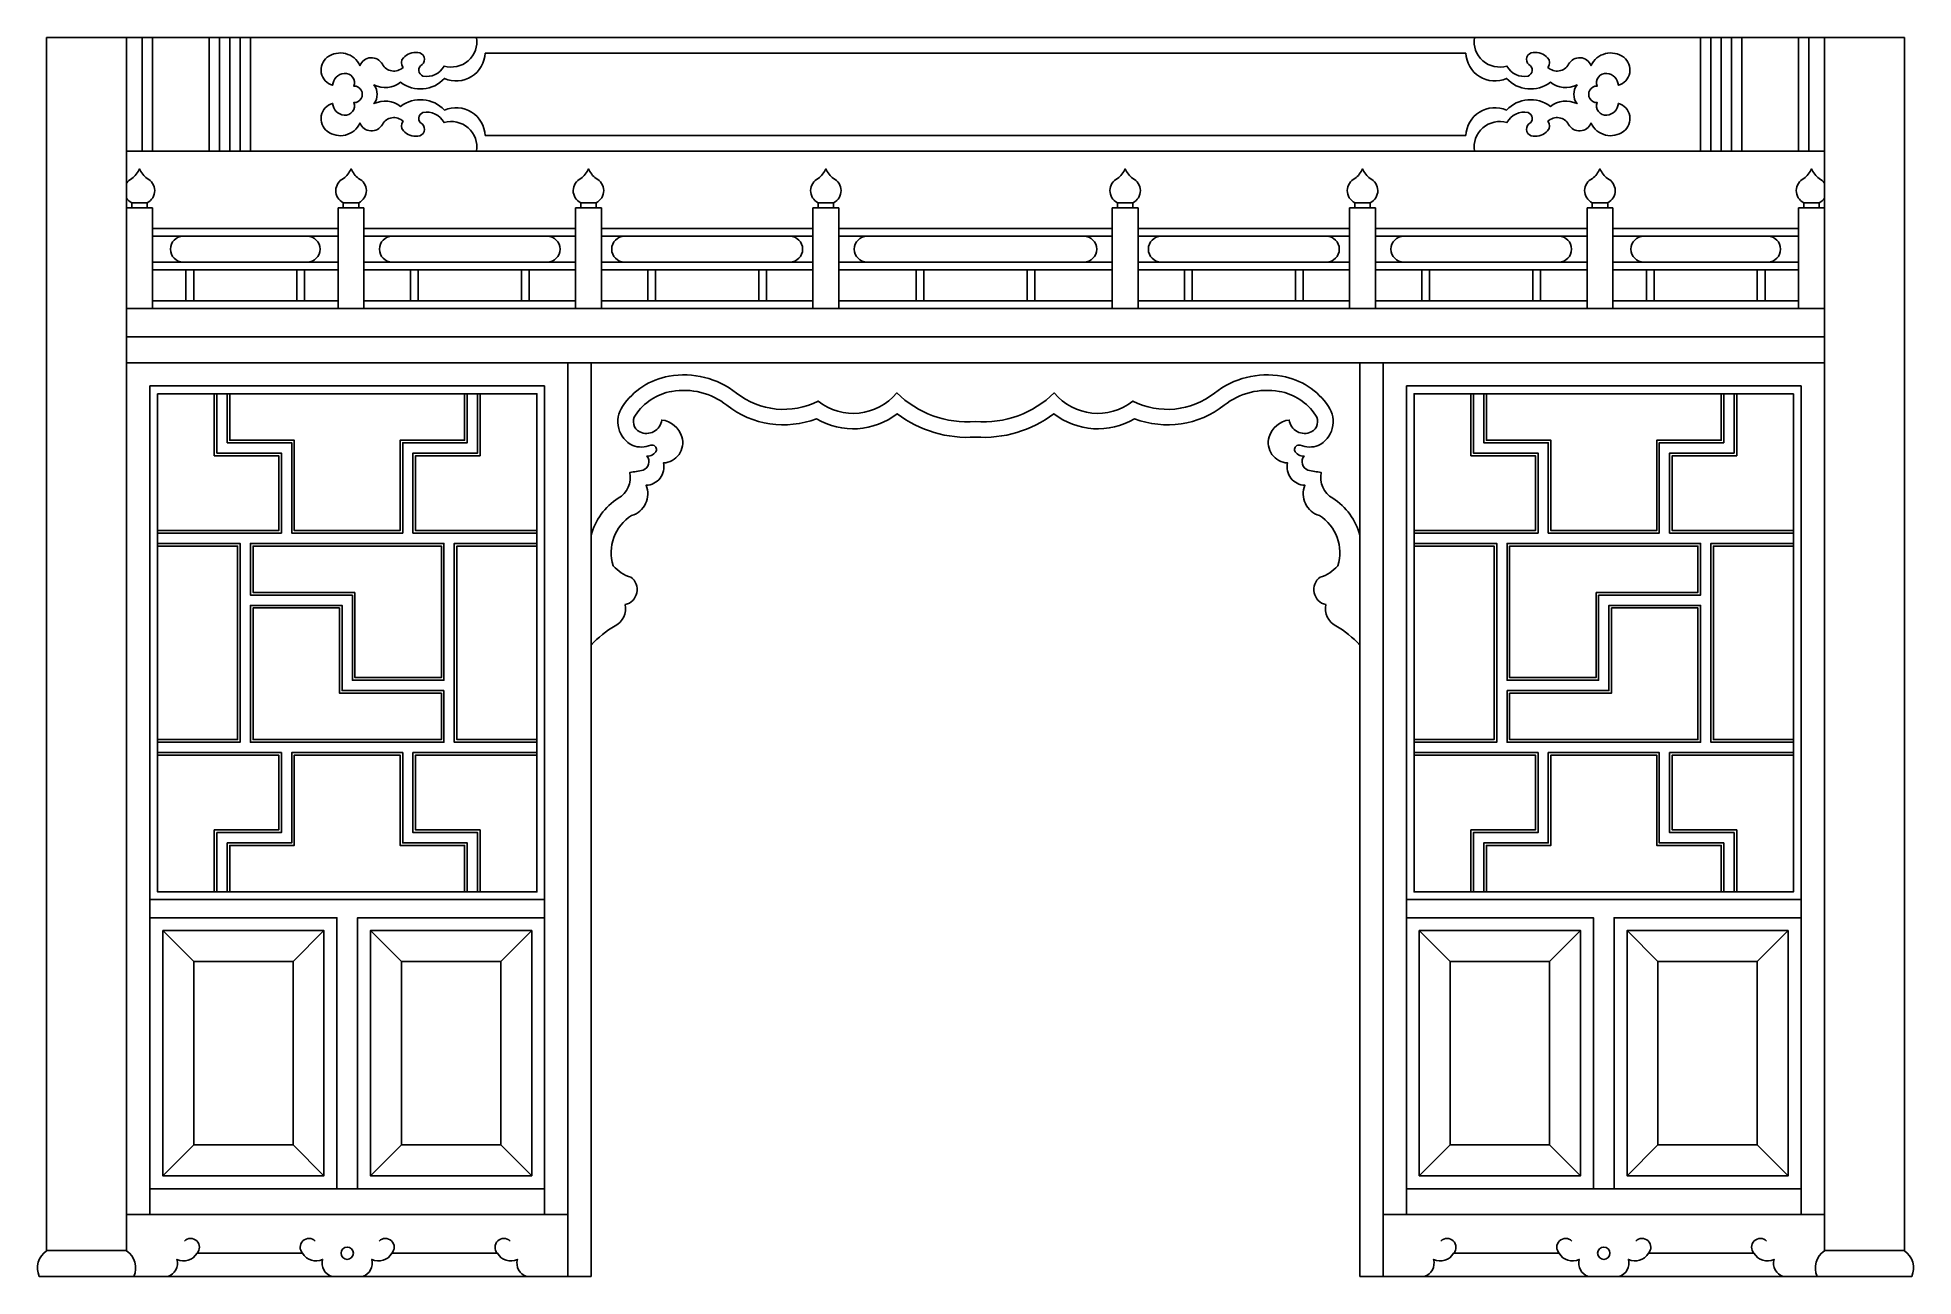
# Model space of a CAD drawing. Extents: x 4377 to 8013, y 8030 to 10430.
import ezdxf

# ---------------------------------------------------------------- set-up
doc = ezdxf.new("R2010")
doc.units = 0
doc.header["$LTSCALE"] = 60
doc.header["$MEASUREMENT"] = 0
for name, color, linetype in [('3', 3, 'CONTINUOUS'), ('4', 4, 'CONTINUOUS'), ('7', 7, 'CONTINUOUS')]:
    doc.layers.add(name, color=color, linetype=linetype)

msp = doc.modelspace()

# ---------------------------------------------------------------- linework, layer by layer
at = {"layer": '3', "linetype": 'BYBLOCK'}
for p, q in [((4580, 10210), (4580, 10430)), ((4730, 10210), (4730, 10430)), ((4750, 10210), (4750, 10430)), ((4770, 10210), (4770, 10430)), ((5244.6, 10400), (7145.4, 10400)), ((7620, 10210), (7620, 10430)), ((7640, 10210), (7640, 10430)), ((7660, 10210), (7660, 10430)), ((7810, 10210), (7810, 10430)), ((5244.6, 10240), (7145.4, 10240)), ((4560, 10110), (4590, 10110)), ((4970, 10110), (5000, 10110)), ((5430, 10110), (5460, 10110)), ((5890, 10110), (5920, 10110)), ((6500, 10110), (6470, 10110)), ((6960, 10110), (6930, 10110)), ((7420, 10110), (7390, 10110)), ((7830, 10110), (7800, 10110)), ((4560, 10100), (4590, 10100)), ((4970, 10100), (5000, 10100)), ((5430, 10100), (5460, 10100)), ((5890, 10100), (5920, 10100)), ((6500, 10100), (6470, 10100)), ((6960, 10100), (6930, 10100)), ((7420, 10100), (7390, 10100)), ((7830, 10100), (7800, 10100)), ((4600, 10045), (4960, 10045)), ((5010, 10045), (5420, 10045)), ((5470, 10045), (5880, 10045)), ((5930, 10045), (6195, 10045)), ((6460, 10045), (6195, 10045)), ((6920, 10045), (6510, 10045)), ((7380, 10045), (6970, 10045)), ((7790, 10045), (7430, 10045)), ((4600, 9995), (4960, 9995)), ((4600, 9980), (4960, 9980)), ((4665, 9980), (4665, 9920)), ((4680, 9980), (4680, 9920)), ((4880, 9980), (4880, 9920)), ((4895, 9980), (4895, 9920)), ((5010, 9995), (5420, 9995)), ((5010, 9980), (5420, 9980)), ((5100, 9980), (5100, 9920)), ((5115, 9980), (5115, 9920)), ((5315, 9980), (5315, 9920)), ((5330, 9980), (5330, 9920)), ((5470, 9995), (5880, 9995)), ((5470, 9980), (5880, 9980)), ((5560, 9980), (5560, 9920)), ((5575, 9980), (5575, 9920)), ((5775, 9980), (5775, 9920)), ((5790, 9980), (5790, 9920)), ((5930, 9995), (6195, 9995)), ((5930, 9980), (6195, 9980)), ((6080, 9980), (6080, 9920)), ((6095, 9980), (6095, 9920)), ((6460, 9995), (6195, 9995)), ((6460, 9980), (6195, 9980)), ((6295, 9980), (6295, 9920)), ((6310, 9980), (6310, 9920)), ((6920, 9995), (6510, 9995)), ((6920, 9980), (6510, 9980)), ((6600, 9980), (6600, 9920)), ((6615, 9980), (6615, 9920)), ((6815, 9980), (6815, 9920)), ((6830, 9980), (6830, 9920)), ((7380, 9995), (6970, 9995)), ((7380, 9980), (6970, 9980)), ((7060, 9980), (7060, 9920)), ((7075, 9980), (7075, 9920)), ((7275, 9980), (7275, 9920)), ((7290, 9980), (7290, 9920)), ((7790, 9995), (7430, 9995)), ((7790, 9980), (7430, 9980)), ((7495, 9980), (7495, 9920)), ((7510, 9980), (7510, 9920)), ((7710, 9980), (7710, 9920)), ((7725, 9980), (7725, 9920)), ((4600, 9920), (4960, 9920)), ((5010, 9920), (5420, 9920)), ((5470, 9920), (5880, 9920)), ((5930, 9920), (6460, 9920)), ((6920, 9920), (6510, 9920)), ((7380, 9920), (6970, 9920)), ((7790, 9920), (7430, 9920)), ((4680, 8640), (4620, 8700)), ((4872.5, 8640), (4932.5, 8700)), ((5082.5, 8640), (5022.5, 8700)), ((5275, 8640), (5335, 8700)), ((7115, 8640), (7055, 8700)), ((7307.5, 8640), (7367.5, 8700)), ((7517.5, 8640), (7457.5, 8700)), ((7710, 8640), (7770, 8700)), ((4680, 8285), (4620, 8225)), ((4872.5, 8285), (4932.5, 8225)), ((5082.5, 8285), (5022.5, 8225)), ((5275, 8285), (5335, 8225)), ((7115, 8285), (7055, 8225)), ((7307.5, 8285), (7367.5, 8225)), ((7517.5, 8285), (7457.5, 8225)), ((7710, 8285), (7770, 8225))]:
    msp.add_line(p, q, dxfattribs=at)
for points in [[(5244.6, 10400, -0.530577), (5166.1, 10350.7, -0.386716), (5081.1, 10343.4, -0.281392), (5029.4, 10338.1, -0.337547), (5029.4, 10301.9, -0.281392), (5081.1, 10296.6, -0.386716), (5166.1, 10289.3, -0.530577), (5244.6, 10240)], [(7145.4, 10400, 0.530577), (7223.9, 10350.7, 0.386716), (7308.9, 10343.4, 0.281392), (7360.6, 10338.1, 0.337547), (7360.6, 10301.9, 0.281392), (7308.9, 10296.6, 0.386716), (7223.9, 10289.3, 0.530577), (7145.4, 10240)], [(7145.4, 10400, 0.530577), (7223.9, 10350.7, 0.386716), (7308.9, 10343.4, 0.281392), (7360.6, 10338.1, 0.337547), (7360.6, 10301.9, 0.281392), (7308.9, 10296.6, 0.386716), (7223.9, 10289.3, 0.530577), (7145.4, 10240)], [(7161.7, 10210, -0.550313), (7224.9, 10265.2, -0.333095), (7265.7, 10284.7, -0.649033), (7267.4, 10262.5, 0.704824), (7275.8, 10239.2, 0.229544), (7303.7, 10249.1, 0.370549), (7304.2, 10267.8, -0.495766), (7344.4, 10261.7, 0.636481), (7387.8, 10264.3, 0.479052), (7451, 10248.3, 0.622299), (7440.7, 10302.4, -0.359525), (7418.2, 10279.5, -0.563076), (7399.7, 10303.9, -1.026647), (7399.7, 10336.1, -0.563076), (7418.2, 10360.5, -0.359525), (7440.7, 10337.6, 0.622299), (7451, 10391.7, 0.479052), (7387.8, 10375.7, 0.636481), (7344.4, 10378.3, -0.495766), (7304.2, 10372.2, 0.370549), (7303.7, 10390.9, 0.229544), (7275.8, 10400.8, 0.704824), (7267.4, 10377.5, -0.649033), (7265.7, 10355.3, -0.333095), (7224.9, 10374.8, -0.550313), (7161.7, 10430)], [(5450, 9465, -0.190845), (5502.7, 9537.7, 0.33528), (5525.1, 9587.3, -0.000001), (5550.9, 9591.7, 0.500701), (5558.3, 9619.2, 0.335773), (5576.7, 9630.4, 0.558424), (5565.6, 9640.3, -0.178301), (5530.8, 9639.4, -0.451556), (5511, 9715.4, -0.203819), (5601.3, 9774.1, -0.213125), (5731.7, 9741.3, 0.292385), (5890, 9725.8, 0.410127), (6042.3, 9741.7, 0.217669), (6195, 9686.1)], [(6940, 9465, 0.190845), (6887.3, 9537.7, -0.33528), (6864.9, 9587.3, 0.000001), (6839.1, 9591.7, -0.500701), (6831.7, 9619.2, -0.335773), (6813.3, 9630.4, -0.558424), (6824.4, 9640.3, 0.178301), (6859.2, 9639.4, 0.451556), (6879, 9715.4, 0.203819), (6788.7, 9774.1, 0.213125), (6658.3, 9741.3, -0.292385), (6500, 9725.8, -0.410127), (6347.7, 9741.7, -0.217669), (6195, 9686.1)]]:
    msp.add_lwpolyline(points, format="xyb", dxfattribs=at)
for points in [[(4610, 9740), (5345, 9740), (5345, 8775), (4610, 8775)], [(7780, 9740), (7045, 9740), (7045, 8775), (7780, 8775)], [(4987.5, 9350), (4987.5, 9185), (5165, 9185), (5165, 9450), (4790, 9450), (4790, 9350)], [(4992.5, 9355), (4992.5, 9190), (5160, 9190), (5160, 9445), (4795, 9445), (4795, 9355)], [(7402.5, 9350), (7402.5, 9185), (7225, 9185), (7225, 9450), (7600, 9450), (7600, 9350)], [(7397.5, 9355), (7397.5, 9190), (7230, 9190), (7230, 9445), (7595, 9445), (7595, 9355)], [(5165, 9165), (5165, 9065), (4790, 9065), (4790, 9330), (4967.5, 9330), (4967.5, 9165)], [(5160, 9160), (5160, 9070), (4795, 9070), (4795, 9325), (4962.5, 9325), (4962.5, 9160)], [(7225, 9165), (7225, 9065), (7600, 9065), (7600, 9330), (7422.5, 9330), (7422.5, 9165)], [(7230, 9160), (7230, 9070), (7595, 9070), (7595, 9325), (7427.5, 9325), (7427.5, 9160)], [(4620, 8700), (4932.5, 8700), (4932.5, 8225), (4620, 8225)], [(5335, 8700), (5022.5, 8700), (5022.5, 8225), (5335, 8225)], [(7055, 8700), (7367.5, 8700), (7367.5, 8225), (7055, 8225)], [(7770, 8700), (7457.5, 8700), (7457.5, 8225), (7770, 8225)]]:
    msp.add_lwpolyline(points, close=True, dxfattribs=at)
for points in [[(4610, 9475), (4845, 9475), (4845, 9620), (4720, 9620), (4720, 9740)], [(4610, 9470), (4850, 9470), (4850, 9625), (4725, 9625), (4725, 9740)], [(4745, 9740), (4745, 9645), (4870, 9645), (4870, 9470), (5085, 9470), (5085, 9645), (5210, 9645), (5210, 9740)], [(4750, 9740), (4750, 9650), (4875, 9650), (4875, 9475), (5080, 9475), (5080, 9650), (5205, 9650), (5205, 9740)], [(5230, 9740), (5230, 9625), (5105, 9625), (5105, 9470), (5345, 9470)], [(5235, 9740), (5235, 9620), (5110, 9620), (5110, 9475), (5345, 9475)], [(7160, 9740), (7160, 9625), (7285, 9625), (7285, 9470), (7045, 9470)], [(7155, 9740), (7155, 9620), (7280, 9620), (7280, 9475), (7045, 9475)], [(7645, 9740), (7645, 9645), (7520, 9645), (7520, 9470), (7305, 9470), (7305, 9645), (7180, 9645), (7180, 9740)], [(7640, 9740), (7640, 9650), (7515, 9650), (7515, 9475), (7310, 9475), (7310, 9650), (7185, 9650), (7185, 9740)], [(7780, 9470), (7540, 9470), (7540, 9625), (7665, 9625), (7665, 9740)], [(7780, 9475), (7545, 9475), (7545, 9620), (7670, 9620), (7670, 9740)], [(4610, 9065), (4770, 9065), (4770, 9450), (4610, 9450)], [(4610, 9070), (4765, 9070), (4765, 9445), (4610, 9445)], [(5345, 9450), (5185, 9450), (5185, 9065), (5345, 9065)], [(5345, 9445), (5190, 9445), (5190, 9070), (5345, 9070)], [(7045, 9450), (7205, 9450), (7205, 9065), (7045, 9065)], [(7045, 9445), (7200, 9445), (7200, 9070), (7045, 9070)], [(7780, 9065), (7620, 9065), (7620, 9450), (7780, 9450)], [(7780, 9070), (7625, 9070), (7625, 9445), (7780, 9445)], [(4610, 9045), (4850, 9045), (4850, 8890), (4725, 8890), (4725, 8775)], [(4610, 9040), (4845, 9040), (4845, 8895), (4720, 8895), (4720, 8775)], [(4745, 8775), (4745, 8870), (4870, 8870), (4870, 9045), (5085, 9045), (5085, 8870), (5210, 8870), (5210, 8775)], [(4750, 8775), (4750, 8865), (4875, 8865), (4875, 9040), (5080, 9040), (5080, 8865), (5205, 8865), (5205, 8775)], [(5345, 9045), (5105, 9045), (5105, 8890), (5230, 8890), (5230, 8775)], [(5345, 9040), (5110, 9040), (5110, 8895), (5235, 8895), (5235, 8775)], [(7045, 9045), (7285, 9045), (7285, 8890), (7160, 8890), (7160, 8775)], [(7045, 9040), (7280, 9040), (7280, 8895), (7155, 8895), (7155, 8775)], [(7645, 8775), (7645, 8870), (7520, 8870), (7520, 9045), (7305, 9045), (7305, 8870), (7180, 8870), (7180, 8775)], [(7640, 8775), (7640, 8865), (7515, 8865), (7515, 9040), (7310, 9040), (7310, 8865), (7185, 8865), (7185, 8775)], [(7780, 9045), (7540, 9045), (7540, 8890), (7665, 8890), (7665, 8775)], [(7780, 9040), (7545, 9040), (7545, 8895), (7670, 8895), (7670, 8775)]]:
    msp.add_lwpolyline(points, dxfattribs=at)
at = {"layer": '4', "linetype": 'BYBLOCK'}
for p, q in [((4380.7, 8030), (5450, 8030)), ((8009.3, 8030), (6940, 8030))]:
    msp.add_line(p, q, dxfattribs=at)
msp.add_lwpolyline([(7995, 8080), (7995, 10430), (4395, 10430), (4395, 8080)], dxfattribs=at)
msp.add_lwpolyline([(6940, 8030), (6940, 9253.1, 0.078775), (6893.1, 9290.2, -0.325457), (6873.6, 9331.4, -0.635292), (6862.8, 9384.6, 0.151168), (6896.8, 9406.6, 0.346145), (6861.4, 9504.1, -0.448687), (6833.3, 9562.8, -0.479254), (6799.8, 9606, -0.491443), (6764, 9656.5, -0.298862), (6803.1, 9689.1, 0.520666), (6845.7, 9666.2, 0.451556), (6854.1, 9698.7, 0.203819), (6783.5, 9744.5, 0.213125), (6676.9, 9717.7, -0.264476), (6503.1, 9691.6, -0.30895), (6346.6, 9701.2, -0.18114), (6195, 9656, -0.18114), (6043.4, 9701.2, -0.30895), (5886.9, 9691.6, -0.264476), (5713.1, 9717.7, 0.213125), (5606.5, 9744.5, 0.203819), (5535.9, 9698.7, 0.451556), (5544.3, 9666.2, 0.520666), (5586.9, 9689.1, -0.298862), (5626, 9656.5, -0.491443), (5590.2, 9606, -0.479254), (5556.7, 9562.8, -0.448687), (5528.6, 9504.1, 0.346145), (5493.2, 9406.6, 0.151168), (5527.2, 9384.6, -0.635292), (5516.4, 9331.4, -0.325457), (5496.9, 9290.2, 0.078775), (5450, 9253.1), (5450, 8030)], format="xyb", dxfattribs=at)
for centre, start, end in [((4418.6, 8046.1), 124.9504, 203.0909), ((7971.4, 8046.1), 336.9091, 55.0496)]:
    msp.add_arc(centre, 41.2, start, end, dxfattribs=at)
at = {"layer": '7', "linetype": 'BYBLOCK'}
for p, q in [((4550, 8080), (4550, 10430)), ((4600, 10210), (4600, 10430)), ((4710, 10210), (4710, 10430)), ((4790, 10210), (4790, 10430)), ((7600, 10210), (7600, 10430)), ((7680, 10210), (7680, 10430)), ((7790, 10210), (7790, 10430)), ((7840, 8080), (7840, 10430)), ((4550, 10210), (7840, 10210)), ((4560, 10100), (4560, 10110)), ((4590, 10100), (4590, 10110)), ((4970, 10100), (4970, 10110)), ((5000, 10100), (5000, 10110)), ((5430, 10100), (5430, 10110)), ((5460, 10100), (5460, 10110)), ((5890, 10100), (5890, 10110)), ((5920, 10100), (5920, 10110)), ((6470, 10100), (6470, 10110)), ((6500, 10100), (6500, 10110)), ((6930, 10100), (6930, 10110)), ((6960, 10100), (6960, 10110)), ((7390, 10100), (7390, 10110)), ((7420, 10100), (7420, 10110)), ((7800, 10100), (7800, 10110)), ((7830, 10100), (7830, 10110)), ((4550, 10100), (4560, 10100)), ((4590, 10100), (4600, 10100)), ((4600, 9905), (4600, 10100)), ((4960, 9905), (4960, 10100)), ((4960, 10100), (4970, 10100)), ((5000, 10100), (5010, 10100)), ((5010, 9905), (5010, 10100)), ((5420, 9905), (5420, 10100)), ((5420, 10100), (5430, 10100)), ((5460, 10100), (5470, 10100)), ((5470, 9905), (5470, 10100)), ((5880, 9905), (5880, 10100)), ((5880, 10100), (5890, 10100)), ((5920, 10100), (5930, 10100)), ((5930, 9905), (5930, 10100)), ((6460, 9905), (6460, 10100)), ((6470, 10100), (6460, 10100)), ((6510, 10100), (6500, 10100)), ((6510, 9905), (6510, 10100)), ((6920, 9905), (6920, 10100)), ((6930, 10100), (6920, 10100)), ((6970, 10100), (6960, 10100)), ((6970, 9905), (6970, 10100)), ((7380, 9905), (7380, 10100)), ((7390, 10100), (7380, 10100)), ((7430, 10100), (7420, 10100)), ((7430, 9905), (7430, 10100)), ((7790, 9905), (7790, 10100)), ((7800, 10100), (7790, 10100)), ((7840, 10100), (7830, 10100)), ((4600, 10060), (4960, 10060)), ((5010, 10060), (5420, 10060)), ((5470, 10060), (5880, 10060)), ((5930, 10060), (6195, 10060)), ((6460, 10060), (6195, 10060)), ((6920, 10060), (6510, 10060)), ((7380, 10060), (6970, 10060)), ((7790, 10060), (7430, 10060)), ((4550, 9905), (7840, 9905)), ((4550, 9850), (7840, 9850)), ((4550, 9800), (7840, 9800)), ((5405, 8030), (5405, 9800)), ((5450, 9253.1), (5450, 9800)), ((6940, 9253.1), (6940, 9800)), ((6985, 8030), (6985, 9800)), ((4595, 8150), (4595, 9755)), ((4595, 9755), (5360, 9755)), ((5360, 8150), (5360, 9755)), ((7030, 8150), (7030, 9755)), ((7795, 9755), (7030, 9755)), ((7795, 8150), (7795, 9755)), ((4595, 8760), (5360, 8760)), ((7795, 8760), (7030, 8760)), ((4595, 8200), (5360, 8200)), ((7795, 8200), (7030, 8200)), ((4550, 8150), (5405, 8150)), ((7840, 8150), (6985, 8150)), ((4395, 8080), (4550, 8080)), ((4686.5, 8075), (4891, 8075)), ((5064, 8075), (5268.5, 8075)), ((7326, 8075), (7121.5, 8075)), ((7703.5, 8075), (7499, 8075)), ((7995, 8080), (7840, 8080))]:
    msp.add_line(p, q, dxfattribs=at)
for points in [[(5228.3, 10210, 0.550313), (5165.1, 10265.2, 0.333095), (5124.3, 10284.7, 0.649033), (5122.6, 10262.5, -0.704824), (5114.2, 10239.2, -0.229544), (5086.3, 10249.1, -0.370549), (5085.8, 10267.8, 0.495766), (5045.6, 10261.7, -0.636481), (5002.2, 10264.3, -0.479052), (4939, 10248.3, -0.622299), (4949.3, 10302.4, 0.359525), (4971.8, 10279.5, 0.563076), (4990.3, 10303.9, 1.026647), (4990.3, 10336.1, 0.563076), (4971.8, 10360.5, 0.359525), (4949.3, 10337.6, -0.622299), (4939, 10391.7, -0.479052), (5002.2, 10375.7, -0.636481), (5045.6, 10378.3, 0.495766), (5085.8, 10372.2, -0.370549), (5086.3, 10390.9, -0.229544), (5114.2, 10400.8, -0.704824), (5122.6, 10377.5, 0.649033), (5124.3, 10355.3, 0.333095), (5165.1, 10374.8, 0.550313), (5228.3, 10430)], [(7161.7, 10210, -0.550313), (7224.9, 10265.2, -0.333095), (7265.7, 10284.7, -0.649033), (7267.4, 10262.5, 0.704824), (7275.8, 10239.2, 0.229544), (7303.7, 10249.1, 0.370549), (7304.2, 10267.8, -0.495766), (7344.4, 10261.7, 0.636481), (7387.8, 10264.3, 0.479052), (7451, 10248.3, 0.622299), (7440.7, 10302.4, -0.359525), (7418.2, 10279.5, -0.563076), (7399.7, 10303.9, -1.026647), (7399.7, 10336.1, -0.563076), (7418.2, 10360.5, -0.359525), (7440.7, 10337.6, 0.622299), (7451, 10391.7, 0.479052), (7387.8, 10375.7, 0.636481), (7344.4, 10378.3, -0.495766), (7304.2, 10372.2, 0.370549), (7303.7, 10390.9, 0.229544), (7275.8, 10400.8, 0.704824), (7267.4, 10377.5, -0.649033), (7265.7, 10355.3, -0.333095), (7224.9, 10374.8, -0.550313), (7161.7, 10430)], [(4590, 10110, 0.628157), (4589.7, 10156.9, -0.121172), (4575, 10175.5, -0.121172), (4560.3, 10156.9, 0.131503), (4550, 10148.2, 0.131503)], [(5000, 10110, 0.628157), (4999.7, 10156.9, -0.121172), (4985, 10175.5, -0.121172), (4970.3, 10156.9, 0.628157), (4970, 10110)], [(5460, 10110, 0.628157), (5459.7, 10156.9, -0.121172), (5445, 10175.5, -0.121172), (5430.3, 10156.9, 0.628157), (5430, 10110)], [(5920, 10110, 0.628157), (5919.7, 10156.9, -0.121172), (5905, 10175.5, -0.121172), (5890.3, 10156.9, 0.628157), (5890, 10110)], [(6470, 10110, -0.628157), (6470.3, 10156.9, 0.121172), (6485, 10175.5, 0.121172), (6499.7, 10156.9, -0.628157), (6500, 10110)], [(6930, 10110, -0.628157), (6930.3, 10156.9, 0.121172), (6945, 10175.5, 0.121172), (6959.7, 10156.9, -0.628157), (6960, 10110)], [(7390, 10110, -0.628157), (7390.3, 10156.9, 0.121172), (7405, 10175.5, 0.121172), (7419.7, 10156.9, -0.628157), (7420, 10110)], [(7800, 10110, -0.628157), (7800.3, 10156.9, 0.121172), (7815, 10175.5, 0.121172), (7829.7, 10156.9, -0.131503), (7840, 10148.2, -0.131503)], [(4550, 10118.6, 0.128667), (4560, 10110)], [(7840, 10118.6, -0.128667), (7830, 10110)], [(4629.7, 8030, 0.402307), (4647.6, 8062.9, 0.392758), (4686.5, 8075, 0.392758)], [(4947.8, 8030, -0.402307), (4929.9, 8062.9, -0.392758), (4891, 8075, -0.392758)], [(5007.2, 8030, 0.402307), (5025.1, 8062.9, 0.392758), (5064, 8075, 0.392758)], [(5325.3, 8030, -0.402307), (5307.4, 8062.9, -0.392758), (5268.5, 8075, -0.392758)], [(7064.7, 8030, 0.402307), (7082.6, 8062.9, 0.392758), (7121.5, 8075, 0.392758)], [(7382.8, 8030, -0.402307), (7364.9, 8062.9, -0.392758), (7326, 8075, -0.392758)], [(7442.2, 8030, 0.402307), (7460.1, 8062.9, 0.392758), (7499, 8075, 0.392758)], [(7760.3, 8030, -0.402307), (7742.4, 8062.9, -0.392758), (7703.5, 8075, -0.392758)]]:
    msp.add_lwpolyline(points, format="xyb", dxfattribs=at)
for points in [[(4595, 8725), (4957.5, 8725), (4957.5, 8200)], [(5360, 8725), (4997.5, 8725), (4997.5, 8200)], [(7030, 8725), (7392.5, 8725), (7392.5, 8200)], [(7795, 8725), (7432.5, 8725), (7432.5, 8200)]]:
    msp.add_lwpolyline(points, dxfattribs=at)
for points in [[(4680, 8640), (4872.5, 8640), (4872.5, 8285), (4680, 8285)], [(5275, 8640), (5082.5, 8640), (5082.5, 8285), (5275, 8285)], [(7115, 8640), (7307.5, 8640), (7307.5, 8285), (7115, 8285)], [(7710, 8640), (7517.5, 8640), (7517.5, 8285), (7710, 8285)]]:
    msp.add_lwpolyline(points, close=True, dxfattribs=at)
for centre in [(4977.5, 8075), (7412.5, 8075)]:
    msp.add_circle(centre, 12, dxfattribs=at)
for centre, radius, start, end in [((4660, 10020), 25, 90, 270), ((4900, 10020), 25, 270, 90), ((5065, 10020), 25, 90, 270), ((5365, 10020), 25, 270, 90), ((5515, 10020), 25, 90, 270), ((5835, 10020), 25, 270, 90), ((5985, 10020), 25, 90, 270), ((6405, 10020), 25, 270, 90), ((6555, 10020), 25, 90, 270), ((6875, 10020), 25, 270, 90), ((7025, 10020), 25, 90, 270), ((7325, 10020), 25, 270, 90), ((7490, 10020), 25, 90, 270), ((7730, 10020), 25, 270, 90), ((4526.4, 8046.1), 41.2, 336.9091, 55.0496), ((4674.1, 8086.6), 17, 316.9313, 135.5406), ((4903.4, 8086.6), 17, 44.4594, 223.0687), ((5051.6, 8086.6), 17, 316.9313, 135.5406), ((5280.9, 8086.6), 17, 44.4594, 223.0687), ((7109.1, 8086.6), 17, 316.9313, 135.5406), ((7338.4, 8086.6), 17, 44.4594, 223.0687), ((7486.6, 8086.6), 17, 316.9313, 135.5406), ((7715.9, 8086.6), 17, 44.4594, 223.0687), ((7863.6, 8046.1), 41.2, 124.9504, 203.0909)]:
    msp.add_arc(centre, radius, start, end, dxfattribs=at)

doc.saveas('drawing.dxf')
